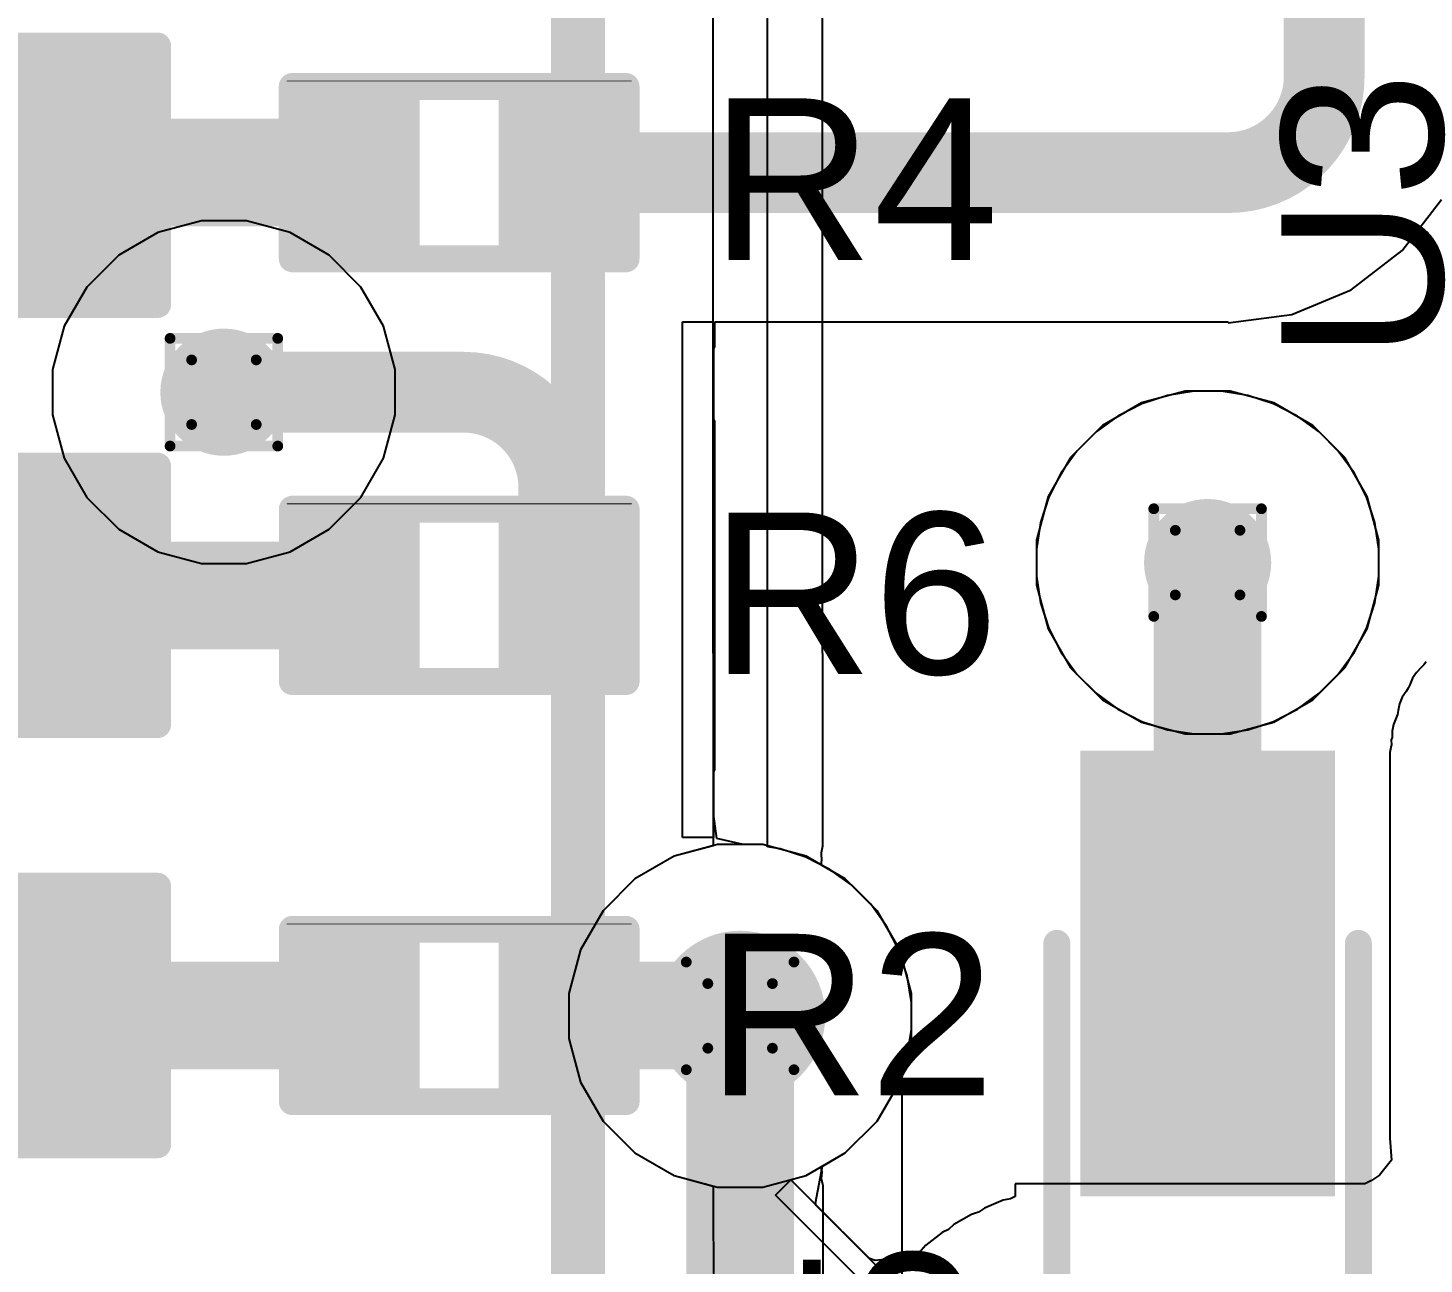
# Model space of a CAD drawing. Header units: inches. Extents: x -5 to 230, y -4 to 159.
# Drawn here: x 63.85 to 70.43, y 37.67 to 43.5 of the extents above; entities that cross this region are included whole.
import ezdxf

# ---------------------------------------------------------------- set-up
doc = ezdxf.new("R2010")
doc.units = ezdxf.units.IN
for name, color, linetype in [('Bottom Layer', 5, 'Continuous'), ('Bottom Solder', 6, 'Continuous'), ('Drill Drawing', 1, 'Continuous'), ('Layer 1', 16, 'Continuous'), ('Layer 2', 76, 'Continuous'), ('Top Layer', 1, 'Continuous'), ('Top Overlay', 2, 'Continuous'), ('Top Paste', 8, 'Continuous'), ('Top Solder', 216, 'Continuous'), ('Via Holes', 16, 'Continuous')]:
    doc.layers.add(name, color=color, linetype=linetype)
doc.styles.add('Arial', font='', dxfattribs={"height": 0.2})
doc.styles.get('Arial').set_extended_font_data('Arial')

# ---------------------------------------------------------------- blocks, each defined once
blk = doc.blocks.new('R___0402_174')
at = {"layer": 'Top Layer'}
for points in [[(-0.6985, -0.3175), (-0.6985, 0.3175), (-0.2413, 0.3175), (-0.2413, -0.3175)], [(0.2413, -0.3175), (0.2413, 0.3175), (0.6985, 0.3175), (0.6985, -0.3175)]]:
    blk.add_hatch(color=1, dxfattribs=at).paths.add_polyline_path(points)
at = {"layer": 'Top Paste'}
for points in [[(-0.6985, -0.3175), (-0.6985, 0.3175), (-0.2413, 0.3175), (-0.2413, -0.3175)], [(0.2413, -0.3175), (0.2413, 0.3175), (0.6985, 0.3175), (0.6985, -0.3175)]]:
    blk.add_hatch(color=8, dxfattribs=at).paths.add_polyline_path(points)
at = {"layer": 'Top Solder'}
for points in [[(-0.7535, -0.3725), (-0.7535, 0.3725), (-0.1863, 0.3725), (-0.1863, -0.3725)], [(0.1863, -0.3725), (0.1863, 0.3725), (0.7535, 0.3725), (0.7535, -0.3725)]]:
    blk.add_hatch(color=216, dxfattribs=at).paths.add_polyline_path(points)
at = {"layer": 'Top Overlay'}
for points in [[(-0.7874, 0.4064, 0.127, 0.127, 0), (-0.7874, -0.4064, 0.127, 0.127, 0)], [(0.7874, 0.4064, 0.127, 0.127, 0), (-0.7874, 0.4064, 0.127, 0.127, 0)], [(0.7874, 0.4064, 0.127, 0.127, 0), (0.7874, -0.4064, 0.127, 0.127, 0)], [(0.7874, -0.4064, 0.127, 0.127, 0), (-0.7874, -0.4064, 0.127, 0.127, 0)], [(0.8128, -0.4318, 0.00323, 0.00323, 0), (-0.8128, -0.4318, 0.00323, 0.00323, 0)]]:
    blk.add_lwpolyline(points, format="xyseb", dxfattribs=at)
for points in [[(-0.8191, 0.4064, 0.0635, 0.0635, 1), (-0.7556, 0.4064, 0.0635, 0.0635, 1)], [(-0.8191, 0.4064, 0.0635, 0.0635, 1), (-0.7556, 0.4064, 0.0635, 0.0635, 1)], [(0.7556, 0.4064, 0.0635, 0.0635, 1), (0.8191, 0.4064, 0.0635, 0.0635, 1)], [(0.7556, 0.4064, 0.0635, 0.0635, 1), (0.8191, 0.4064, 0.0635, 0.0635, 1)], [(-0.8191, -0.4064, 0.0635, 0.0635, 1), (-0.7556, -0.4064, 0.0635, 0.0635, 1)], [(-0.8191, -0.4064, 0.0635, 0.0635, 1), (-0.7556, -0.4064, 0.0635, 0.0635, 1)], [(0.7556, -0.4064, 0.0635, 0.0635, 1), (0.8191, -0.4064, 0.0635, 0.0635, 1)], [(0.7556, -0.4064, 0.0635, 0.0635, 1), (0.8191, -0.4064, 0.0635, 0.0635, 1)], [(-0.8136, -0.4318, 0.00161, 0.00161, 1), (-0.812, -0.4318, 0.00161, 0.00161, 1)], [(0.812, -0.4318, 0.00161, 0.00161, 1), (0.8136, -0.4318, 0.00161, 0.00161, 1)]]:
    blk.add_lwpolyline(points, format="xyseb", close=True, dxfattribs=at)
blk = doc.blocks.new('R___0402_176')
at = {"layer": 'Top Layer'}
for points in [[(-0.6985, -0.3175), (-0.6985, 0.3175), (-0.2413, 0.3175), (-0.2413, -0.3175)], [(0.2413, -0.3175), (0.2413, 0.3175), (0.6985, 0.3175), (0.6985, -0.3175)]]:
    blk.add_hatch(color=1, dxfattribs=at).paths.add_polyline_path(points)
at = {"layer": 'Top Paste'}
for points in [[(-0.6985, -0.3175), (-0.6985, 0.3175), (-0.2413, 0.3175), (-0.2413, -0.3175)], [(0.2413, -0.3175), (0.2413, 0.3175), (0.6985, 0.3175), (0.6985, -0.3175)]]:
    blk.add_hatch(color=8, dxfattribs=at).paths.add_polyline_path(points)
at = {"layer": 'Top Solder'}
for points in [[(-0.7535, -0.3725), (-0.7535, 0.3725), (-0.1863, 0.3725), (-0.1863, -0.3725)], [(0.1863, -0.3725), (0.1863, 0.3725), (0.7535, 0.3725), (0.7535, -0.3725)]]:
    blk.add_hatch(color=216, dxfattribs=at).paths.add_polyline_path(points)
at = {"layer": 'Top Overlay'}
for points in [[(-0.7874, 0.4064, 0.127, 0.127, 0), (-0.7874, -0.4064, 0.127, 0.127, 0)], [(0.7874, 0.4064, 0.127, 0.127, 0), (-0.7874, 0.4064, 0.127, 0.127, 0)], [(0.7874, 0.4064, 0.127, 0.127, 0), (0.7874, -0.4064, 0.127, 0.127, 0)], [(0.7874, -0.4064, 0.127, 0.127, 0), (-0.7874, -0.4064, 0.127, 0.127, 0)], [(0.8128, -0.4318, 0.00323, 0.00323, 0), (-0.8128, -0.4318, 0.00323, 0.00323, 0)]]:
    blk.add_lwpolyline(points, format="xyseb", dxfattribs=at)
for points in [[(-0.8191, 0.4064, 0.0635, 0.0635, 1), (-0.7556, 0.4064, 0.0635, 0.0635, 1)], [(-0.8191, 0.4064, 0.0635, 0.0635, 1), (-0.7556, 0.4064, 0.0635, 0.0635, 1)], [(0.7556, 0.4064, 0.0635, 0.0635, 1), (0.8191, 0.4064, 0.0635, 0.0635, 1)], [(0.7556, 0.4064, 0.0635, 0.0635, 1), (0.8191, 0.4064, 0.0635, 0.0635, 1)], [(-0.8191, -0.4064, 0.0635, 0.0635, 1), (-0.7556, -0.4064, 0.0635, 0.0635, 1)], [(-0.8191, -0.4064, 0.0635, 0.0635, 1), (-0.7556, -0.4064, 0.0635, 0.0635, 1)], [(0.7556, -0.4064, 0.0635, 0.0635, 1), (0.8191, -0.4064, 0.0635, 0.0635, 1)], [(0.7556, -0.4064, 0.0635, 0.0635, 1), (0.8191, -0.4064, 0.0635, 0.0635, 1)], [(-0.8136, -0.4318, 0.00161, 0.00161, 1), (-0.812, -0.4318, 0.00161, 0.00161, 1)], [(0.812, -0.4318, 0.00161, 0.00161, 1), (0.8136, -0.4318, 0.00161, 0.00161, 1)]]:
    blk.add_lwpolyline(points, format="xyseb", close=True, dxfattribs=at)
blk = doc.blocks.new('R___0402_178')
at = {"layer": 'Top Layer'}
for points in [[(-0.6985, -0.3175), (-0.6985, 0.3175), (-0.2413, 0.3175), (-0.2413, -0.3175)], [(0.2413, -0.3175), (0.2413, 0.3175), (0.6985, 0.3175), (0.6985, -0.3175)]]:
    blk.add_hatch(color=1, dxfattribs=at).paths.add_polyline_path(points)
at = {"layer": 'Top Paste'}
for points in [[(-0.6985, -0.3175), (-0.6985, 0.3175), (-0.2413, 0.3175), (-0.2413, -0.3175)], [(0.2413, -0.3175), (0.2413, 0.3175), (0.6985, 0.3175), (0.6985, -0.3175)]]:
    blk.add_hatch(color=8, dxfattribs=at).paths.add_polyline_path(points)
at = {"layer": 'Top Solder'}
for points in [[(-0.7535, -0.3725), (-0.7535, 0.3725), (-0.1863, 0.3725), (-0.1863, -0.3725)], [(0.1863, -0.3725), (0.1863, 0.3725), (0.7535, 0.3725), (0.7535, -0.3725)]]:
    blk.add_hatch(color=216, dxfattribs=at).paths.add_polyline_path(points)
at = {"layer": 'Top Overlay'}
for points in [[(-0.7874, 0.4064, 0.127, 0.127, 0), (-0.7874, -0.4064, 0.127, 0.127, 0)], [(0.7874, 0.4064, 0.127, 0.127, 0), (-0.7874, 0.4064, 0.127, 0.127, 0)], [(0.7874, 0.4064, 0.127, 0.127, 0), (0.7874, -0.4064, 0.127, 0.127, 0)], [(0.7874, -0.4064, 0.127, 0.127, 0), (-0.7874, -0.4064, 0.127, 0.127, 0)], [(0.8128, -0.4318, 0.00323, 0.00323, 0), (-0.8128, -0.4318, 0.00323, 0.00323, 0)]]:
    blk.add_lwpolyline(points, format="xyseb", dxfattribs=at)
for points in [[(-0.8191, 0.4064, 0.0635, 0.0635, 1), (-0.7556, 0.4064, 0.0635, 0.0635, 1)], [(-0.8191, 0.4064, 0.0635, 0.0635, 1), (-0.7556, 0.4064, 0.0635, 0.0635, 1)], [(0.7556, 0.4064, 0.0635, 0.0635, 1), (0.8191, 0.4064, 0.0635, 0.0635, 1)], [(0.7556, 0.4064, 0.0635, 0.0635, 1), (0.8191, 0.4064, 0.0635, 0.0635, 1)], [(-0.8191, -0.4064, 0.0635, 0.0635, 1), (-0.7556, -0.4064, 0.0635, 0.0635, 1)], [(-0.8191, -0.4064, 0.0635, 0.0635, 1), (-0.7556, -0.4064, 0.0635, 0.0635, 1)], [(0.7556, -0.4064, 0.0635, 0.0635, 1), (0.8191, -0.4064, 0.0635, 0.0635, 1)], [(0.7556, -0.4064, 0.0635, 0.0635, 1), (0.8191, -0.4064, 0.0635, 0.0635, 1)], [(-0.8136, -0.4318, 0.00161, 0.00161, 1), (-0.812, -0.4318, 0.00161, 0.00161, 1)], [(0.812, -0.4318, 0.00161, 0.00161, 1), (0.8136, -0.4318, 0.00161, 0.00161, 1)]]:
    blk.add_lwpolyline(points, format="xyseb", close=True, dxfattribs=at)
blk = doc.blocks.new('LED_0603_182')
at = {"layer": 'Top Layer'}
for points in [[(-1, 0.5), (-0.5, 0.5), (-0.5, -0.5), (-1, -0.5)], [(0.5, 0.5), (1, 0.5), (1, -0.5), (0.5, -0.5)]]:
    blk.add_hatch(color=1, dxfattribs=at).paths.add_polyline_path(points)
at = {"layer": 'Top Overlay'}
blk.add_hatch(color=2, dxfattribs=at).paths.add_polyline_path([(1.1176, -0.6604), (1.7526, -0.6604), (1.7526, 0.6604), (1.1176, 0.6604)])
at = {"layer": 'Top Paste'}
for points in [[(-1, 0.5), (-0.5, 0.5), (-0.5, -0.5), (-1, -0.5)], [(0.5, 0.5), (1, 0.5), (1, -0.5), (0.5, -0.5)]]:
    blk.add_hatch(color=8, dxfattribs=at).paths.add_polyline_path(points)
at = {"layer": 'Top Solder'}
for points in [[(-1.1016, 0.6016), (-0.3984, 0.6016), (-0.3984, -0.6016), (-1.1016, -0.6016)], [(0.3984, 0.6016), (1.1016, 0.6016), (1.1016, -0.6016), (0.3984, -0.6016)]]:
    blk.add_hatch(color=216, dxfattribs=at).paths.add_polyline_path(points)
at = {"layer": 'Top Overlay'}
for points in [[(-1.1176, 0.6096, 0.127, 0.127, 0), (-1.1176, -0.6096, 0.127, 0.127, 0)], [(-0.4318, 0.6096, 0.127, 0.127, 0), (-1.1176, 0.6096, 0.127, 0.127, 0)], [(1.1176, 0.6096, 0.127, 0.127, 0), (0.4318, 0.6096, 0.127, 0.127, 0)], [(1.1176, 0.6096, 0.127, 0.127, 0), (1.1176, -0.6096, 0.127, 0.127, 0)], [(-0.4318, -0.6096, 0.127, 0.127, 0), (-1.1176, -0.6096, 0.127, 0.127, 0)], [(1.1176, -0.6096, 0.127, 0.127, 0), (0.4318, -0.6096, 0.127, 0.127, 0)]]:
    blk.add_lwpolyline(points, format="xyseb", dxfattribs=at)
for points in [[(-1.1494, 0.6096, 0.0635, 0.0635, 1), (-1.0858, 0.6096, 0.0635, 0.0635, 1)], [(-1.1494, 0.6096, 0.0635, 0.0635, 1), (-1.0858, 0.6096, 0.0635, 0.0635, 1)], [(-0.4636, 0.6096, 0.0635, 0.0635, 1), (-0.4001, 0.6096, 0.0635, 0.0635, 1)], [(0.4001, 0.6096, 0.0635, 0.0635, 1), (0.4636, 0.6096, 0.0635, 0.0635, 1)], [(1.0859, 0.6096, 0.0635, 0.0635, 1), (1.1494, 0.6096, 0.0635, 0.0635, 1)], [(1.0859, 0.6096, 0.0635, 0.0635, 1), (1.1494, 0.6096, 0.0635, 0.0635, 1)], [(-1.1494, -0.6096, 0.0635, 0.0635, 1), (-1.0858, -0.6096, 0.0635, 0.0635, 1)], [(-1.1494, -0.6096, 0.0635, 0.0635, 1), (-1.0858, -0.6096, 0.0635, 0.0635, 1)], [(-0.4636, -0.6096, 0.0635, 0.0635, 1), (-0.4001, -0.6096, 0.0635, 0.0635, 1)], [(0.4001, -0.6096, 0.0635, 0.0635, 1), (0.4636, -0.6096, 0.0635, 0.0635, 1)], [(1.0859, -0.6096, 0.0635, 0.0635, 1), (1.1494, -0.6096, 0.0635, 0.0635, 1)], [(1.0859, -0.6096, 0.0635, 0.0635, 1), (1.1494, -0.6096, 0.0635, 0.0635, 1)]]:
    blk.add_lwpolyline(points, format="xyseb", close=True, dxfattribs=at)
blk = doc.blocks.new('LED_0603_184')
at = {"layer": 'Top Layer'}
for points in [[(-1, 0.5), (-0.5, 0.5), (-0.5, -0.5), (-1, -0.5)], [(0.5, 0.5), (1, 0.5), (1, -0.5), (0.5, -0.5)]]:
    blk.add_hatch(color=1, dxfattribs=at).paths.add_polyline_path(points)
at = {"layer": 'Top Overlay'}
blk.add_hatch(color=2, dxfattribs=at).paths.add_polyline_path([(1.1176, -0.6604), (1.7526, -0.6604), (1.7526, 0.6604), (1.1176, 0.6604)])
at = {"layer": 'Top Paste'}
for points in [[(-1, 0.5), (-0.5, 0.5), (-0.5, -0.5), (-1, -0.5)], [(0.5, 0.5), (1, 0.5), (1, -0.5), (0.5, -0.5)]]:
    blk.add_hatch(color=8, dxfattribs=at).paths.add_polyline_path(points)
at = {"layer": 'Top Solder'}
for points in [[(-1.1016, 0.6016), (-0.3984, 0.6016), (-0.3984, -0.6016), (-1.1016, -0.6016)], [(0.3984, 0.6016), (1.1016, 0.6016), (1.1016, -0.6016), (0.3984, -0.6016)]]:
    blk.add_hatch(color=216, dxfattribs=at).paths.add_polyline_path(points)
at = {"layer": 'Top Overlay'}
for points in [[(-1.1176, 0.6096, 0.127, 0.127, 0), (-1.1176, -0.6096, 0.127, 0.127, 0)], [(-0.4318, 0.6096, 0.127, 0.127, 0), (-1.1176, 0.6096, 0.127, 0.127, 0)], [(1.1176, 0.6096, 0.127, 0.127, 0), (0.4318, 0.6096, 0.127, 0.127, 0)], [(1.1176, 0.6096, 0.127, 0.127, 0), (1.1176, -0.6096, 0.127, 0.127, 0)], [(-0.4318, -0.6096, 0.127, 0.127, 0), (-1.1176, -0.6096, 0.127, 0.127, 0)], [(1.1176, -0.6096, 0.127, 0.127, 0), (0.4318, -0.6096, 0.127, 0.127, 0)]]:
    blk.add_lwpolyline(points, format="xyseb", dxfattribs=at)
for points in [[(-1.1494, 0.6096, 0.0635, 0.0635, 1), (-1.0858, 0.6096, 0.0635, 0.0635, 1)], [(-1.1494, 0.6096, 0.0635, 0.0635, 1), (-1.0858, 0.6096, 0.0635, 0.0635, 1)], [(-0.4636, 0.6096, 0.0635, 0.0635, 1), (-0.4001, 0.6096, 0.0635, 0.0635, 1)], [(0.4001, 0.6096, 0.0635, 0.0635, 1), (0.4636, 0.6096, 0.0635, 0.0635, 1)], [(1.0859, 0.6096, 0.0635, 0.0635, 1), (1.1494, 0.6096, 0.0635, 0.0635, 1)], [(1.0859, 0.6096, 0.0635, 0.0635, 1), (1.1494, 0.6096, 0.0635, 0.0635, 1)], [(-1.1494, -0.6096, 0.0635, 0.0635, 1), (-1.0858, -0.6096, 0.0635, 0.0635, 1)], [(-1.1494, -0.6096, 0.0635, 0.0635, 1), (-1.0858, -0.6096, 0.0635, 0.0635, 1)], [(-0.4636, -0.6096, 0.0635, 0.0635, 1), (-0.4001, -0.6096, 0.0635, 0.0635, 1)], [(0.4001, -0.6096, 0.0635, 0.0635, 1), (0.4636, -0.6096, 0.0635, 0.0635, 1)], [(1.0859, -0.6096, 0.0635, 0.0635, 1), (1.1494, -0.6096, 0.0635, 0.0635, 1)], [(1.0859, -0.6096, 0.0635, 0.0635, 1), (1.1494, -0.6096, 0.0635, 0.0635, 1)]]:
    blk.add_lwpolyline(points, format="xyseb", close=True, dxfattribs=at)
blk = doc.blocks.new('LED_0603_185')
at = {"layer": 'Top Layer'}
for points in [[(-1, 0.5), (-0.5, 0.5), (-0.5, -0.5), (-1, -0.5)], [(0.5, 0.5), (1, 0.5), (1, -0.5), (0.5, -0.5)]]:
    blk.add_hatch(color=1, dxfattribs=at).paths.add_polyline_path(points)
at = {"layer": 'Top Overlay'}
blk.add_hatch(color=2, dxfattribs=at).paths.add_polyline_path([(1.1176, -0.6604), (1.7526, -0.6604), (1.7526, 0.6604), (1.1176, 0.6604)])
at = {"layer": 'Top Paste'}
for points in [[(-1, 0.5), (-0.5, 0.5), (-0.5, -0.5), (-1, -0.5)], [(0.5, 0.5), (1, 0.5), (1, -0.5), (0.5, -0.5)]]:
    blk.add_hatch(color=8, dxfattribs=at).paths.add_polyline_path(points)
at = {"layer": 'Top Solder'}
for points in [[(-1.1016, 0.6016), (-0.3984, 0.6016), (-0.3984, -0.6016), (-1.1016, -0.6016)], [(0.3984, 0.6016), (1.1016, 0.6016), (1.1016, -0.6016), (0.3984, -0.6016)]]:
    blk.add_hatch(color=216, dxfattribs=at).paths.add_polyline_path(points)
at = {"layer": 'Top Overlay'}
for points in [[(-1.1176, 0.6096, 0.127, 0.127, 0), (-1.1176, -0.6096, 0.127, 0.127, 0)], [(-0.4318, 0.6096, 0.127, 0.127, 0), (-1.1176, 0.6096, 0.127, 0.127, 0)], [(1.1176, 0.6096, 0.127, 0.127, 0), (0.4318, 0.6096, 0.127, 0.127, 0)], [(1.1176, 0.6096, 0.127, 0.127, 0), (1.1176, -0.6096, 0.127, 0.127, 0)], [(-0.4318, -0.6096, 0.127, 0.127, 0), (-1.1176, -0.6096, 0.127, 0.127, 0)], [(1.1176, -0.6096, 0.127, 0.127, 0), (0.4318, -0.6096, 0.127, 0.127, 0)]]:
    blk.add_lwpolyline(points, format="xyseb", dxfattribs=at)
for points in [[(-1.1494, 0.6096, 0.0635, 0.0635, 1), (-1.0858, 0.6096, 0.0635, 0.0635, 1)], [(-1.1494, 0.6096, 0.0635, 0.0635, 1), (-1.0858, 0.6096, 0.0635, 0.0635, 1)], [(-0.4636, 0.6096, 0.0635, 0.0635, 1), (-0.4001, 0.6096, 0.0635, 0.0635, 1)], [(0.4001, 0.6096, 0.0635, 0.0635, 1), (0.4636, 0.6096, 0.0635, 0.0635, 1)], [(1.0859, 0.6096, 0.0635, 0.0635, 1), (1.1494, 0.6096, 0.0635, 0.0635, 1)], [(1.0859, 0.6096, 0.0635, 0.0635, 1), (1.1494, 0.6096, 0.0635, 0.0635, 1)], [(-1.1494, -0.6096, 0.0635, 0.0635, 1), (-1.0858, -0.6096, 0.0635, 0.0635, 1)], [(-1.1494, -0.6096, 0.0635, 0.0635, 1), (-1.0858, -0.6096, 0.0635, 0.0635, 1)], [(-0.4636, -0.6096, 0.0635, 0.0635, 1), (-0.4001, -0.6096, 0.0635, 0.0635, 1)], [(0.4001, -0.6096, 0.0635, 0.0635, 1), (0.4636, -0.6096, 0.0635, 0.0635, 1)], [(1.0859, -0.6096, 0.0635, 0.0635, 1), (1.1494, -0.6096, 0.0635, 0.0635, 1)], [(1.0859, -0.6096, 0.0635, 0.0635, 1), (1.1494, -0.6096, 0.0635, 0.0635, 1)]]:
    blk.add_lwpolyline(points, format="xyseb", close=True, dxfattribs=at)
blk = doc.blocks.new('M____SMP_216')
at = {"layer": 'Top Layer'}
for points in [[(-1.95, 0.55), (0.05, 0.55), (0.05, -0.55), (-1.95, -0.55)], [(0.55, 0.4), (1.35, 0.4), (1.35, -0.4), (0.55, -0.4)]]:
    blk.add_hatch(color=1, dxfattribs=at).paths.add_polyline_path(points)
at = {"layer": 'Top Overlay'}
for points in [[(1.1431, 0.4567), (1.4225, 0.4567), (1.4225, 0.7615), (1.1431, 0.7615)], [(1.7527, 0.7615), (1.3971, 0.7615), (1.3971, -0.7625), (1.7527, -0.7625)], [(1.1431, -0.7625), (1.4225, -0.7625), (1.4225, -0.4577), (1.1431, -0.4577)]]:
    blk.add_hatch(color=2, dxfattribs=at).paths.add_polyline_path(points)
at = {"layer": 'Top Paste'}
for points in [[(-1.95, 0.55), (0.05, 0.55), (0.05, -0.55), (-1.95, -0.55)], [(0.55, 0.4), (1.35, 0.4), (1.35, -0.4), (0.55, -0.4)]]:
    blk.add_hatch(color=8, dxfattribs=at).paths.add_polyline_path(points)
at = {"layer": 'Top Solder'}
for points in [[(-2.0008, 0.6008), (0.1008, 0.6008), (0.1008, -0.6008), (-2.0008, -0.6008)], [(0.4992, 0.4508), (1.4008, 0.4508), (1.4008, -0.4508), (0.4992, -0.4508)]]:
    blk.add_hatch(color=216, dxfattribs=at).paths.add_polyline_path(points)
at = {"layer": 'Top Overlay'}
for points in [[(1.143, 0.7112, 0.127, 0.127, 0), (-1.0922, 0.7112, 0.127, 0.127, 0)], [(1.143, -0.7112, 0.127, 0.127, 0), (-1.0922, -0.7112, 0.127, 0.127, 0)]]:
    blk.add_lwpolyline(points, format="xyseb", dxfattribs=at)
for points in [[(-1.124, 0.7112, 0.0635, 0.0635, 1), (-1.0604, 0.7112, 0.0635, 0.0635, 1)], [(1.1113, 0.7112, 0.0635, 0.0635, 1), (1.1747, 0.7112, 0.0635, 0.0635, 1)], [(-1.124, -0.7112, 0.0635, 0.0635, 1), (-1.0604, -0.7112, 0.0635, 0.0635, 1)], [(1.1113, -0.7112, 0.0635, 0.0635, 1), (1.1747, -0.7112, 0.0635, 0.0635, 1)]]:
    blk.add_lwpolyline(points, format="xyseb", close=True, dxfattribs=at)

msp = doc.modelspace()

# ---------------------------------------------------------------- hatches: boundary and pattern name
at = {"layer": 'Bottom Layer'}
h = msp.add_hatch(color=5, dxfattribs=at)
edge = h.paths.add_edge_path()
edge.add_arc((64.77, 41.783), 0.3, 0, 360)
h = msp.add_hatch(color=5, dxfattribs=at)
edge = h.paths.add_edge_path()
edge.add_arc((69.4108, 40.9792), 0.3, 0, 360)
h = msp.add_hatch(color=5, dxfattribs=at)
edge = h.paths.add_edge_path()
edge.add_arc((67.2053, 38.8409), 0.3, 0, 360)
at = {"layer": 'Bottom Solder'}
h = msp.add_hatch(color=6, dxfattribs=at)
edge = h.paths.add_edge_path()
edge.add_arc((67.2053, 38.8409), 0.4016, 0, 360)
at = {"layer": 'Layer 1'}
h = msp.add_hatch(color=16, dxfattribs=at)
edge = h.paths.add_edge_path()
edge.add_arc((64.77, 41.783), 0.3, 0, 360)
h = msp.add_hatch(color=16, dxfattribs=at)
edge = h.paths.add_edge_path()
edge.add_arc((69.4108, 40.9792), 0.3, 0, 360)
h = msp.add_hatch(color=16, dxfattribs=at)
edge = h.paths.add_edge_path()
edge.add_arc((67.2053, 38.8409), 0.3, 0, 360)
at = {"layer": 'Layer 2'}
h = msp.add_hatch(color=76, dxfattribs=at)
edge = h.paths.add_edge_path()
edge.add_arc((64.77, 41.783), 0.3, 0, 360)
h = msp.add_hatch(color=76, dxfattribs=at)
edge = h.paths.add_edge_path()
edge.add_arc((69.4108, 40.9792), 0.3, 0, 360)
h = msp.add_hatch(color=76, dxfattribs=at)
edge = h.paths.add_edge_path()
edge.add_arc((67.2053, 38.8409), 0.3, 0, 360)
at = {"layer": 'Top Layer'}
h = msp.add_hatch(color=1, dxfattribs=at)
edge = h.paths.add_edge_path()
edge.add_arc((64.77, 41.783), 0.3, 0, 360)
h = msp.add_hatch(color=1, dxfattribs=at)
edge = h.paths.add_edge_path()
edge.add_arc((69.4108, 40.9792), 0.3, 0, 360)
h = msp.add_hatch(color=1, dxfattribs=at)
edge = h.paths.add_edge_path()
edge.add_arc((67.2053, 38.8409), 0.3, 0, 360)
at = {"layer": 'Top Solder'}
h = msp.add_hatch(color=216, dxfattribs=at)
edge = h.paths.add_edge_path()
edge.add_arc((67.2053, 38.8409), 0.4016, 0, 360)
at = {"layer": 'Via Holes'}
h = msp.add_hatch(color=7, dxfattribs=at)
edge = h.paths.add_edge_path()
edge.add_arc((64.77, 41.783), 0.15, 0, 360)
h = msp.add_hatch(color=7, dxfattribs=at)
edge = h.paths.add_edge_path()
edge.add_arc((69.4108, 40.9792), 0.15, 0, 360)
h = msp.add_hatch(color=7, dxfattribs=at)
edge = h.paths.add_edge_path()
edge.add_arc((67.2053, 38.8409), 0.15, 0, 360)

# ---------------------------------------------------------------- linework, layer by layer
at = {"layer": 'Bottom Layer'}
for p, q in [((67.3338, 39.6386), (67.3338, 45.0971)), ((69.2216, 41.7673), (69.1007, 41.728)), ((69.3472, 41.7872), (69.2216, 41.7673)), ((69.4744, 41.7872), (69.3472, 41.7872)), ((69.6, 41.7673), (69.4744, 41.7872)), ((69.721, 41.728), (69.6, 41.7673)), ((69.1007, 41.728), (68.9873, 41.6702)), ((69.8343, 41.6702), (69.721, 41.728)), ((68.9873, 41.6702), (68.8844, 41.5955)), ((69.9372, 41.5955), (69.8343, 41.6702)), ((68.8844, 41.5955), (68.7945, 41.5056)), ((70.0271, 41.5056), (69.9372, 41.5955)), ((68.7945, 41.5056), (68.7198, 41.4027)), ((70.1019, 41.4027), (70.0271, 41.5056)), ((68.7198, 41.4027), (68.662, 41.2893)), ((70.1596, 41.2893), (70.1019, 41.4027)), ((68.662, 41.2893), (68.6227, 41.1684)), ((70.1989, 41.1684), (70.1596, 41.2893)), ((68.6227, 41.1684), (68.6028, 41.0428)), ((70.2188, 41.0428), (70.1989, 41.1684)), ((68.6028, 41.0428), (68.6028, 40.9156)), ((70.2188, 40.9156), (70.2188, 41.0428)), ((68.6028, 40.9156), (68.6227, 40.79)), ((70.1989, 40.79), (70.2188, 40.9156)), ((68.6227, 40.79), (68.662, 40.669)), ((70.1596, 40.669), (70.1989, 40.79)), ((68.662, 40.669), (68.7198, 40.5557)), ((70.1019, 40.5557), (70.1596, 40.669)), ((68.7198, 40.5557), (68.7945, 40.4528)), ((70.0271, 40.4528), (70.1019, 40.5557)), ((68.7945, 40.4528), (68.8844, 40.3629)), ((69.9372, 40.3629), (70.0271, 40.4528)), ((68.8844, 40.3629), (68.9873, 40.2881)), ((69.8343, 40.2881), (69.9372, 40.3629)), ((68.9873, 40.2881), (69.1007, 40.2304)), ((69.721, 40.2304), (69.8343, 40.2881)), ((69.1007, 40.2304), (69.2216, 40.1911)), ((69.2216, 40.1911), (69.3472, 40.1712)), ((69.4744, 40.1712), (69.6, 40.1911)), ((69.6, 40.1911), (69.721, 40.2304)), ((69.3472, 40.1712), (69.4744, 40.1712)), ((67.3945, 39.629), (67.3338, 39.6386)), ((67.5155, 39.5897), (67.3945, 39.629)), ((67.6288, 39.5319), (67.5155, 39.5897)), ((67.7317, 39.4572), (67.6288, 39.5319)), ((67.8216, 39.3672), (67.7317, 39.4572)), ((67.8964, 39.2643), (67.8216, 39.3672)), ((67.9541, 39.151), (67.8964, 39.2643)), ((67.9934, 39.0301), (67.9541, 39.151)), ((68.0133, 38.9044), (67.9934, 39.0301)), ((68.0133, 38.7773), (68.0133, 38.9044)), ((67.9934, 38.6516), (68.0133, 38.7773)), ((67.9697, 38.5786), (67.9934, 38.6516)), ((67.9697, 33.8319), (67.9697, 38.5786))]:
    msp.add_line(p, q, dxfattribs=at)
for points in [[(66.4402, 40.9348, 0.254, 0.254, 0), (66.4402, 49.3084, 0.254, 0.254, 0)], [(66.4402, 40.9348, 0.254, 0.254, 0), (66.4402, 17.018, 0.254, 0.254, 0)], [(67.2053, 20.3729, 0.508, 0.508, 0), (67.2053, 38.8409, 0.508, 0.508, 0)]]:
    msp.add_lwpolyline(points, format="xyseb", dxfattribs=at)
for points in [[(66.3767, 40.9348, 0.127, 0.127, 1), (66.5037, 40.9348, 0.127, 0.127, 1)], [(66.3767, 40.9348, 0.127, 0.127, 1), (66.5037, 40.9348, 0.127, 0.127, 1)], [(67.0783, 38.8409, 0.254, 0.254, 1), (67.3323, 38.8409, 0.254, 0.254, 1)]]:
    msp.add_lwpolyline(points, format="xyseb", close=True, dxfattribs=at)
at = {"layer": 'Drill Drawing'}
for points in [[(64.516, 42.037, 0.0508, 0.0508, 0), (65.024, 42.037, 0.0508, 0.0508, 0)], [(64.516, 41.529, 0.0508, 0.0508, 0), (64.516, 42.037, 0.0508, 0.0508, 0)], [(65.024, 41.529, 0.0508, 0.0508, 0), (65.024, 42.037, 0.0508, 0.0508, 0)], [(64.6176, 41.9354, 0.0508, 0.0508, 0), (64.9224, 41.9354, 0.0508, 0.0508, 0)], [(64.6176, 41.6306, 0.0508, 0.0508, 0), (64.6176, 41.9354, 0.0508, 0.0508, 0)], [(64.9224, 41.6306, 0.0508, 0.0508, 0), (64.9224, 41.9354, 0.0508, 0.0508, 0)], [(64.6176, 41.6306, 0.0508, 0.0508, 0), (64.9224, 41.6306, 0.0508, 0.0508, 0)], [(64.516, 41.529, 0.0508, 0.0508, 0), (65.024, 41.529, 0.0508, 0.0508, 0)], [(69.1568, 41.2332, 0.0508, 0.0508, 0), (69.6648, 41.2332, 0.0508, 0.0508, 0)], [(69.1568, 40.7252, 0.0508, 0.0508, 0), (69.1568, 41.2332, 0.0508, 0.0508, 0)], [(69.6648, 40.7252, 0.0508, 0.0508, 0), (69.6648, 41.2332, 0.0508, 0.0508, 0)], [(69.2584, 41.1316, 0.0508, 0.0508, 0), (69.5632, 41.1316, 0.0508, 0.0508, 0)], [(69.2584, 40.8268, 0.0508, 0.0508, 0), (69.2584, 41.1316, 0.0508, 0.0508, 0)], [(69.5632, 40.8268, 0.0508, 0.0508, 0), (69.5632, 41.1316, 0.0508, 0.0508, 0)], [(69.2584, 40.8268, 0.0508, 0.0508, 0), (69.5632, 40.8268, 0.0508, 0.0508, 0)], [(69.1568, 40.7252, 0.0508, 0.0508, 0), (69.6648, 40.7252, 0.0508, 0.0508, 0)], [(66.9513, 39.0949, 0.0508, 0.0508, 0), (67.4593, 39.0949, 0.0508, 0.0508, 0)], [(66.9513, 38.5869, 0.0508, 0.0508, 0), (66.9513, 39.0949, 0.0508, 0.0508, 0)], [(67.4593, 38.5869, 0.0508, 0.0508, 0), (67.4593, 39.0949, 0.0508, 0.0508, 0)], [(67.0529, 38.9933, 0.0508, 0.0508, 0), (67.3577, 38.9933, 0.0508, 0.0508, 0)], [(67.0529, 38.6885, 0.0508, 0.0508, 0), (67.0529, 38.9933, 0.0508, 0.0508, 0)], [(67.3577, 38.6885, 0.0508, 0.0508, 0), (67.3577, 38.9933, 0.0508, 0.0508, 0)], [(67.0529, 38.6885, 0.0508, 0.0508, 0), (67.3577, 38.6885, 0.0508, 0.0508, 0)], [(66.9513, 38.5869, 0.0508, 0.0508, 0), (67.4593, 38.5869, 0.0508, 0.0508, 0)]]:
    msp.add_lwpolyline(points, format="xyseb", dxfattribs=at)
for points in [[(64.5033, 42.037, 0.0254, 0.0254, 1), (64.5287, 42.037, 0.0254, 0.0254, 1)], [(64.5033, 42.037, 0.0254, 0.0254, 1), (64.5287, 42.037, 0.0254, 0.0254, 1)], [(65.0113, 42.037, 0.0254, 0.0254, 1), (65.0367, 42.037, 0.0254, 0.0254, 1)], [(65.0113, 42.037, 0.0254, 0.0254, 1), (65.0367, 42.037, 0.0254, 0.0254, 1)], [(64.6049, 41.9354, 0.0254, 0.0254, 1), (64.6303, 41.9354, 0.0254, 0.0254, 1)], [(64.6049, 41.9354, 0.0254, 0.0254, 1), (64.6303, 41.9354, 0.0254, 0.0254, 1)], [(64.9097, 41.9354, 0.0254, 0.0254, 1), (64.9351, 41.9354, 0.0254, 0.0254, 1)], [(64.9097, 41.9354, 0.0254, 0.0254, 1), (64.9351, 41.9354, 0.0254, 0.0254, 1)], [(64.6049, 41.6306, 0.0254, 0.0254, 1), (64.6303, 41.6306, 0.0254, 0.0254, 1)], [(64.6049, 41.6306, 0.0254, 0.0254, 1), (64.6303, 41.6306, 0.0254, 0.0254, 1)], [(64.9097, 41.6306, 0.0254, 0.0254, 1), (64.9351, 41.6306, 0.0254, 0.0254, 1)], [(64.9097, 41.6306, 0.0254, 0.0254, 1), (64.9351, 41.6306, 0.0254, 0.0254, 1)], [(64.5033, 41.529, 0.0254, 0.0254, 1), (64.5287, 41.529, 0.0254, 0.0254, 1)], [(64.5033, 41.529, 0.0254, 0.0254, 1), (64.5287, 41.529, 0.0254, 0.0254, 1)], [(65.0113, 41.529, 0.0254, 0.0254, 1), (65.0367, 41.529, 0.0254, 0.0254, 1)], [(65.0113, 41.529, 0.0254, 0.0254, 1), (65.0367, 41.529, 0.0254, 0.0254, 1)], [(69.1441, 41.2332, 0.0254, 0.0254, 1), (69.1695, 41.2332, 0.0254, 0.0254, 1)], [(69.1441, 41.2332, 0.0254, 0.0254, 1), (69.1695, 41.2332, 0.0254, 0.0254, 1)], [(69.6521, 41.2332, 0.0254, 0.0254, 1), (69.6775, 41.2332, 0.0254, 0.0254, 1)], [(69.6521, 41.2332, 0.0254, 0.0254, 1), (69.6775, 41.2332, 0.0254, 0.0254, 1)], [(69.2457, 41.1316, 0.0254, 0.0254, 1), (69.2711, 41.1316, 0.0254, 0.0254, 1)], [(69.2457, 41.1316, 0.0254, 0.0254, 1), (69.2711, 41.1316, 0.0254, 0.0254, 1)], [(69.5505, 41.1316, 0.0254, 0.0254, 1), (69.5759, 41.1316, 0.0254, 0.0254, 1)], [(69.5505, 41.1316, 0.0254, 0.0254, 1), (69.5759, 41.1316, 0.0254, 0.0254, 1)], [(69.2457, 40.8268, 0.0254, 0.0254, 1), (69.2711, 40.8268, 0.0254, 0.0254, 1)], [(69.2457, 40.8268, 0.0254, 0.0254, 1), (69.2711, 40.8268, 0.0254, 0.0254, 1)], [(69.5505, 40.8268, 0.0254, 0.0254, 1), (69.5759, 40.8268, 0.0254, 0.0254, 1)], [(69.5505, 40.8268, 0.0254, 0.0254, 1), (69.5759, 40.8268, 0.0254, 0.0254, 1)], [(69.1441, 40.7252, 0.0254, 0.0254, 1), (69.1695, 40.7252, 0.0254, 0.0254, 1)], [(69.1441, 40.7252, 0.0254, 0.0254, 1), (69.1695, 40.7252, 0.0254, 0.0254, 1)], [(69.6521, 40.7252, 0.0254, 0.0254, 1), (69.6775, 40.7252, 0.0254, 0.0254, 1)], [(69.6521, 40.7252, 0.0254, 0.0254, 1), (69.6775, 40.7252, 0.0254, 0.0254, 1)], [(66.9386, 39.0949, 0.0254, 0.0254, 1), (66.964, 39.0949, 0.0254, 0.0254, 1)], [(66.9386, 39.0949, 0.0254, 0.0254, 1), (66.964, 39.0949, 0.0254, 0.0254, 1)], [(67.4466, 39.0949, 0.0254, 0.0254, 1), (67.472, 39.0949, 0.0254, 0.0254, 1)], [(67.4466, 39.0949, 0.0254, 0.0254, 1), (67.472, 39.0949, 0.0254, 0.0254, 1)], [(67.0402, 38.9933, 0.0254, 0.0254, 1), (67.0656, 38.9933, 0.0254, 0.0254, 1)], [(67.0402, 38.9933, 0.0254, 0.0254, 1), (67.0656, 38.9933, 0.0254, 0.0254, 1)], [(67.345, 38.9933, 0.0254, 0.0254, 1), (67.3704, 38.9933, 0.0254, 0.0254, 1)], [(67.345, 38.9933, 0.0254, 0.0254, 1), (67.3704, 38.9933, 0.0254, 0.0254, 1)], [(67.0402, 38.6885, 0.0254, 0.0254, 1), (67.0656, 38.6885, 0.0254, 0.0254, 1)], [(67.0402, 38.6885, 0.0254, 0.0254, 1), (67.0656, 38.6885, 0.0254, 0.0254, 1)], [(67.345, 38.6885, 0.0254, 0.0254, 1), (67.3704, 38.6885, 0.0254, 0.0254, 1)], [(67.345, 38.6885, 0.0254, 0.0254, 1), (67.3704, 38.6885, 0.0254, 0.0254, 1)], [(66.9386, 38.5869, 0.0254, 0.0254, 1), (66.964, 38.5869, 0.0254, 0.0254, 1)], [(66.9386, 38.5869, 0.0254, 0.0254, 1), (66.964, 38.5869, 0.0254, 0.0254, 1)], [(67.4466, 38.5869, 0.0254, 0.0254, 1), (67.472, 38.5869, 0.0254, 0.0254, 1)], [(67.4466, 38.5869, 0.0254, 0.0254, 1), (67.472, 38.5869, 0.0254, 0.0254, 1)]]:
    msp.add_lwpolyline(points, format="xyseb", close=True, dxfattribs=at)
at = {"layer": 'Layer 1'}
for p, q in [((64.6636, 42.591), (64.4581, 42.5359)), ((64.8764, 42.591), (64.6636, 42.591)), ((65.0819, 42.5359), (64.8764, 42.591)), ((64.4581, 42.5359), (64.2739, 42.4296)), ((65.2661, 42.4296), (65.0819, 42.5359)), ((64.2739, 42.4296), (64.1234, 42.2791)), ((65.4166, 42.2791), (65.2661, 42.4296)), ((64.1234, 42.2791), (64.0171, 42.0949)), ((65.5229, 42.0949), (65.4166, 42.2791)), ((64.0171, 42.0949), (63.962, 41.8894)), ((65.578, 41.8894), (65.5229, 42.0949)), ((63.962, 41.8894), (63.962, 41.6766)), ((65.578, 41.6766), (65.578, 41.8894)), ((63.962, 41.6766), (64.0171, 41.4711)), ((65.5229, 41.4711), (65.578, 41.6766)), ((64.0171, 41.4711), (64.1234, 41.2869)), ((65.4166, 41.2869), (65.5229, 41.4711)), ((64.1234, 41.2869), (64.2739, 41.1364)), ((65.2661, 41.1364), (65.4166, 41.2869)), ((64.2739, 41.1364), (64.4581, 41.0301)), ((65.0819, 41.0301), (65.2661, 41.1364)), ((64.4581, 41.0301), (64.6636, 40.975)), ((64.6636, 40.975), (64.8764, 40.975)), ((64.8764, 40.975), (65.0819, 41.0301)), ((66.8935, 39.5938), (66.7092, 39.4874)), ((67.099, 39.6489), (66.8935, 39.5938)), ((67.3117, 39.6489), (67.099, 39.6489)), ((67.5172, 39.5938), (67.3117, 39.6489)), ((67.7015, 39.4874), (67.5172, 39.5938)), ((66.7092, 39.4874), (66.5588, 39.337)), ((67.8519, 39.337), (67.7015, 39.4874)), ((66.5588, 39.337), (66.4524, 39.1527)), ((67.9583, 39.1527), (67.8519, 39.337)), ((66.4524, 39.1527), (66.3973, 38.9472)), ((68.0133, 38.9472), (67.9583, 39.1527)), ((66.3973, 38.9472), (66.3973, 38.7345)), ((68.0133, 38.7345), (68.0133, 38.9472)), ((66.3973, 38.7345), (66.4524, 38.529)), ((67.9583, 38.529), (68.0133, 38.7345)), ((66.4524, 38.529), (66.5588, 38.3447)), ((67.8519, 38.3447), (67.9583, 38.529)), ((66.5588, 38.3447), (66.7092, 38.1943)), ((67.7015, 38.1943), (67.8519, 38.3447)), ((66.7092, 38.1943), (66.8935, 38.0879)), ((67.5172, 38.0879), (67.7015, 38.1943)), ((66.8935, 38.0879), (67.099, 38.0329)), ((67.3117, 38.0329), (67.5172, 38.0879)), ((67.099, 38.0329), (67.3117, 38.0329))]:
    msp.add_line(p, q, dxfattribs=at)
at = {"layer": 'Layer 2'}
for p, q in [((67.0763, 47.5462), (67.0763, 41.459)), ((67.5942, 41.4593), (67.5942, 46.48)), ((69.3044, 41.7872), (69.0989, 41.7321)), ((69.5172, 41.7872), (69.3044, 41.7872)), ((69.7227, 41.7321), (69.5172, 41.7872)), ((69.0989, 41.7321), (68.9147, 41.6257)), ((69.9069, 41.6257), (69.7227, 41.7321)), ((68.9147, 41.6257), (68.7643, 41.4753)), ((70.0574, 41.4753), (69.9069, 41.6257)), ((67.0763, 41.459), (67.0775, 39.6431)), ((67.5955, 39.6435), (67.5942, 41.4593)), ((68.7643, 41.4753), (68.6579, 41.2911)), ((70.1638, 41.2911), (70.0574, 41.4753)), ((68.6579, 41.2911), (68.6028, 41.0856)), ((70.2188, 41.0856), (70.1638, 41.2911)), ((68.6028, 41.0856), (68.6028, 40.8728)), ((70.2188, 40.8728), (70.2188, 41.0856)), ((68.6028, 40.8728), (68.6579, 40.6673)), ((70.1638, 40.6673), (70.2188, 40.8728)), ((68.6579, 40.6673), (68.7643, 40.4831)), ((70.0574, 40.4831), (70.1638, 40.6673)), ((68.7643, 40.4831), (68.9147, 40.3326)), ((69.9069, 40.3326), (70.0574, 40.4831)), ((68.9147, 40.3326), (69.0989, 40.2262)), ((69.7227, 40.2262), (69.9069, 40.3326)), ((69.0989, 40.2262), (69.3044, 40.1712)), ((69.5172, 40.1712), (69.7227, 40.2262)), ((69.3044, 40.1712), (69.5172, 40.1712)), ((66.8935, 39.5938), (66.7092, 39.4874)), ((67.0775, 39.6431), (66.8935, 39.5938)), ((67.5891, 39.6113), (67.5955, 39.6435)), ((67.5891, 39.6051), (67.5891, 39.6113)), ((67.5911, 39.5755), (67.5891, 39.6051)), ((67.5891, 39.5698), (67.5911, 39.5755)), ((67.5891, 39.5523), (67.5891, 39.5698)), ((67.7015, 39.4874), (67.5891, 39.5523)), ((66.7092, 39.4874), (66.5588, 39.337)), ((67.8519, 39.337), (67.7015, 39.4874)), ((66.5588, 39.337), (66.4524, 39.1527)), ((67.9583, 39.1527), (67.8519, 39.337)), ((66.4524, 39.1527), (66.3973, 38.9472)), ((68.0133, 38.9472), (67.9583, 39.1527)), ((66.3973, 38.9472), (66.3973, 38.7345)), ((68.0133, 38.7345), (68.0133, 38.9472)), ((66.3973, 38.7345), (66.4524, 38.529)), ((67.9583, 38.529), (68.0133, 38.7345)), ((66.4524, 38.529), (66.5588, 38.3447)), ((67.8519, 38.3447), (67.9583, 38.529)), ((66.5588, 38.3447), (66.7092, 38.1943)), ((67.7015, 38.1943), (67.8519, 38.3447)), ((66.7092, 38.1943), (66.8935, 38.0879)), ((67.5891, 38.1294), (67.7015, 38.1943)), ((66.8935, 38.0879), (67.0786, 38.0383)), ((67.5891, 38.1149), (67.5891, 38.1294)), ((67.5922, 38.1059), (67.5891, 38.1149)), ((67.5899, 38.072), (67.5922, 38.1059)), ((67.5966, 38.0387), (67.5899, 38.072)), ((67.0786, 38.0383), (67.0811, 34.3964)), ((67.5991, 34.3968), (67.5966, 38.0387))]:
    msp.add_line(p, q, dxfattribs=at)
at = {"layer": 'Top Layer'}
for p, q in [((70.3289, 42.4507), (70.5136, 42.6914)), ((70.0882, 42.266), (70.3289, 42.4507)), ((69.8079, 42.1499), (70.0882, 42.266)), ((66.9327, 39.6818), (66.9327, 42.1142)), ((66.9327, 42.1142), (67.0803, 42.1142)), ((67.0803, 42.1142), (67.0803, 39.6818)), ((67.0863, 41.9932), (67.0863, 42.1142)), ((67.0863, 42.1142), (69.5071, 42.1142)), ((69.5071, 42.1103), (69.8079, 42.1499)), ((69.5071, 42.1142), (69.5071, 42.1103)), ((67.0803, 41.6501), (67.0803, 41.9932)), ((67.0803, 41.9932), (67.0863, 41.9932)), ((67.0865, 41.6501), (67.0803, 41.6501)), ((67.0865, 39.9991), (67.0865, 41.6501)), ((70.4416, 40.5118), (70.4315, 40.4968)), ((70.3955, 40.4607), (70.3772, 40.4333)), ((70.4188, 40.484), (70.3955, 40.4607)), ((70.4315, 40.4968), (70.4188, 40.4841)), ((70.4188, 40.4841), (70.4188, 40.484)), ((70.3576, 40.3862), (70.3476, 40.3712)), ((70.3646, 40.4029), (70.3576, 40.3862)), ((70.3772, 40.4333), (70.3646, 40.4029)), ((70.3646, 40.4029), (70.3646, 40.4029)), ((70.3167, 40.3134), (70.3103, 40.281)), ((70.3293, 40.3438), (70.3167, 40.3134)), ((70.3476, 40.3712), (70.3293, 40.3438)), ((70.3476, 40.3712), (70.3476, 40.3712)), ((70.2998, 40.2466), (70.2872, 40.2162)), ((70.3067, 40.2633), (70.2998, 40.2466)), ((70.2998, 40.2466), (70.2998, 40.2466)), ((70.3103, 40.281), (70.3067, 40.2633)), ((70.3103, 40.281), (70.3103, 40.281)), ((70.2872, 40.2162), (70.2808, 40.1839)), ((70.2808, 40.1839), (70.2808, 40.1547)), ((70.2773, 40.1151), (70.2709, 40.0828)), ((70.2808, 40.1547), (70.2765, 40.1427)), ((70.2765, 40.1427), (70.2777, 40.1174)), ((70.2777, 40.1174), (70.2773, 40.1151)), ((70.2773, 40.1151), (70.2773, 40.1151)), ((70.2709, 40.0828), (70.2709, 40.0665)), ((70.2709, 40.0665), (70.2709, 40.0664)), ((70.2709, 40.0664), (70.2709, 38.2883)), ((67.0804, 39.7933), (67.0804, 39.9991)), ((67.0804, 39.9991), (67.0865, 39.9991)), ((67.0952, 39.6783), (67.0804, 39.7933)), ((67.0803, 39.6818), (66.9327, 39.6818)), ((67.2191, 39.6489), (67.0952, 39.6783)), ((67.3117, 39.6489), (67.2191, 39.6489)), ((67.5172, 39.5938), (67.3117, 39.6489)), ((67.7015, 39.4874), (67.5172, 39.5938)), ((67.8519, 39.337), (67.7015, 39.4874)), ((67.9583, 39.1527), (67.8519, 39.337)), ((68.0133, 38.9472), (67.9583, 39.1527)), ((68.0133, 38.7345), (68.0133, 38.9472)), ((67.9583, 38.529), (68.0133, 38.7345)), ((67.8519, 38.3447), (67.9583, 38.529)), ((67.7015, 38.1943), (67.8519, 38.3447)), ((70.2709, 38.2883), (70.2709, 38.2639)), ((70.2709, 38.2639), (70.2787, 38.1602)), ((67.5943, 38.1324), (67.7015, 38.1943)), ((70.2787, 38.1602), (70.2213, 38.0902)), ((67.5609, 37.9575), (67.5943, 38.1324)), ((70.2213, 38.0902), (70.1844, 38.0642)), ((67.3723, 37.995), (67.4442, 38.067)), ((67.4442, 38.067), (67.9163, 37.5949)), ((70.1527, 38.049), (68.5028, 38.049)), ((68.5028, 38.049), (68.5028, 37.9887)), ((70.1844, 38.0642), (70.1527, 38.049)), ((67.8444, 37.523), (67.3723, 37.995)), ((67.5645, 37.9467), (67.5609, 37.9575)), ((67.8118, 37.6994), (67.5645, 37.9467)), ((68.4467, 37.9709), (68.3579, 37.9341)), ((68.4802, 37.9776), (68.4467, 37.9709)), ((68.5028, 37.9887), (68.4802, 37.9776)), ((68.2972, 37.9042), (68.214, 37.8562)), ((68.3295, 37.9152), (68.2972, 37.9042)), ((68.3579, 37.9341), (68.3295, 37.9152)), ((68.1577, 37.8185), (68.0815, 37.76)), ((68.1883, 37.8336), (68.1577, 37.8185)), ((68.214, 37.8562), (68.1883, 37.8336)), ((68.0815, 37.76), (68.0589, 37.7344)), ((67.8155, 37.6958), (67.8118, 37.6994)), ((67.8422, 37.6871), (67.8155, 37.6958)), ((68.021, 37.7058), (67.8422, 37.6871)), ((68.0305, 37.7154), (68.021, 37.7058)), ((68.0589, 37.7344), (68.0305, 37.7154))]:
    msp.add_line(p, q, dxfattribs=at)
for points in [[(69.9608, 43.2725, 0.381, 0.381, 0), (69.9608, 45.0447, 0.381, 0.381, 0)], [(69.9608, 43.2725, 0.381, 0.381, -0.414214), (69.5071, 42.8187, 0.381, 0.381, 0)], [(64.1913, 42.8187, 0.508, 0.508, 0), (65.3483, 42.8187, 0.508, 0.508, 0)], [(66.3497, 42.8187, 0.381, 0.381, 0), (69.5071, 42.8187, 0.381, 0.381, 0)], [(64.77, 41.783, 0.381, 0.381, 0), (65.9003, 41.783, 0.381, 0.381, 0)], [(65.9003, 41.783, 0.381, 0.381, -0.414214), (66.3499, 41.3334, 0.381, 0.381, 0)], [(66.3499, 40.8246, 0.381, 0.381, 0), (66.3499, 41.3334, 0.381, 0.381, 0)], [(69.4108, 39.0664, 0.508, 0.508, 0), (69.4108, 40.9792, 0.508, 0.508, 0)], [(64.1915, 40.8246, 0.508, 0.508, 0), (65.3484, 40.8246, 0.508, 0.508, 0)], [(64.1917, 38.8428, 0.508, 0.508, 0), (65.3486, 38.8428, 0.508, 0.508, 0)], [(66.4458, 38.8428, 0.508, 0.508, 0), (67.2053, 38.8428, 0.508, 0.508, 0)], [(67.2053, 38.8409, 0.508, 0.508, 0), (67.2053, 38.8428, 0.508, 0.508, 0)]]:
    msp.add_lwpolyline(points, format="xyseb", dxfattribs=at)
for points in [[(69.8656, 43.2725, 0.1905, 0.1905, 1), (70.0561, 43.2725, 0.1905, 0.1905, 1)], [(69.8656, 43.2725, 0.1905, 0.1905, 1), (70.0561, 43.2725, 0.1905, 0.1905, 1)], [(64.0643, 42.8187, 0.254, 0.254, 1), (64.3183, 42.8187, 0.254, 0.254, 1)], [(65.2213, 42.8187, 0.254, 0.254, 1), (65.4753, 42.8187, 0.254, 0.254, 1)], [(66.2545, 42.8187, 0.1905, 0.1905, 1), (66.445, 42.8187, 0.1905, 0.1905, 1)], [(69.4118, 42.8187, 0.1905, 0.1905, 1), (69.6023, 42.8187, 0.1905, 0.1905, 1)], [(69.4118, 42.8187, 0.1905, 0.1905, 1), (69.6023, 42.8187, 0.1905, 0.1905, 1)], [(64.6748, 41.783, 0.1905, 0.1905, 1), (64.8652, 41.783, 0.1905, 0.1905, 1)], [(65.8051, 41.783, 0.1905, 0.1905, 1), (65.9956, 41.783, 0.1905, 0.1905, 1)], [(65.8051, 41.783, 0.1905, 0.1905, 1), (65.9956, 41.783, 0.1905, 0.1905, 1)], [(66.2546, 41.3334, 0.1905, 0.1905, 1), (66.4451, 41.3334, 0.1905, 0.1905, 1)], [(66.2546, 41.3334, 0.1905, 0.1905, 1), (66.4451, 41.3334, 0.1905, 0.1905, 1)], [(69.2838, 40.9792, 0.254, 0.254, 1), (69.5378, 40.9792, 0.254, 0.254, 1)], [(64.0645, 40.8246, 0.254, 0.254, 1), (64.3185, 40.8246, 0.254, 0.254, 1)], [(65.2214, 40.8246, 0.254, 0.254, 1), (65.4754, 40.8246, 0.254, 0.254, 1)], [(66.2546, 40.8246, 0.1905, 0.1905, 1), (66.4451, 40.8246, 0.1905, 0.1905, 1)], [(69.2838, 39.0664, 0.254, 0.254, 1), (69.5378, 39.0664, 0.254, 0.254, 1)], [(64.0647, 38.8428, 0.254, 0.254, 1), (64.3187, 38.8428, 0.254, 0.254, 1)], [(65.2216, 38.8428, 0.254, 0.254, 1), (65.4756, 38.8428, 0.254, 0.254, 1)], [(66.3188, 38.8428, 0.254, 0.254, 1), (66.5728, 38.8428, 0.254, 0.254, 1)], [(67.0783, 38.8428, 0.254, 0.254, 1), (67.3323, 38.8428, 0.254, 0.254, 1)], [(67.0783, 38.8428, 0.254, 0.254, 1), (67.3323, 38.8428, 0.254, 0.254, 1)], [(67.0783, 38.8409, 0.254, 0.254, 1), (67.3323, 38.8409, 0.254, 0.254, 1)]]:
    msp.add_lwpolyline(points, format="xyseb", close=True, dxfattribs=at)

# ---------------------------------------------------------------- block references
for name, p, rotation in [('LED_0603_184', (63.3394, 42.8065), 180), ('R___0402_176', (65.8798, 42.8187), 180), ('LED_0603_182', (63.3394, 40.8246), 180), ('R___0402_174', (65.88, 40.8246), 180), ('M____SMP_216', (69.4108, 38.091), 270), ('LED_0603_185', (63.3394, 38.8428), 180), ('R___0402_178', (65.8801, 38.8428), 180)]:
    msp.add_blockref(name, p, dxfattribs=dict(rotation=rotation))

# ---------------------------------------------------------------- texts
at = {"layer": 'Top Overlay', "style": 'Arial'}
for s, p in [('U3', (70.5208, 41.9332)), ('D5', (68.2645, 36.4183))]:
    msp.add_text(s, height=0.762, rotation=90, dxfattribs=at).set_placement(p)
for s, p in [('R4', (67.0635, 42.4072)), ('R6', (67.0635, 40.4535)), ('R2', (67.0467, 38.4661))]:
    msp.add_text(s, height=0.762, dxfattribs=at).set_placement(p)

doc.saveas('drawing.dxf')
